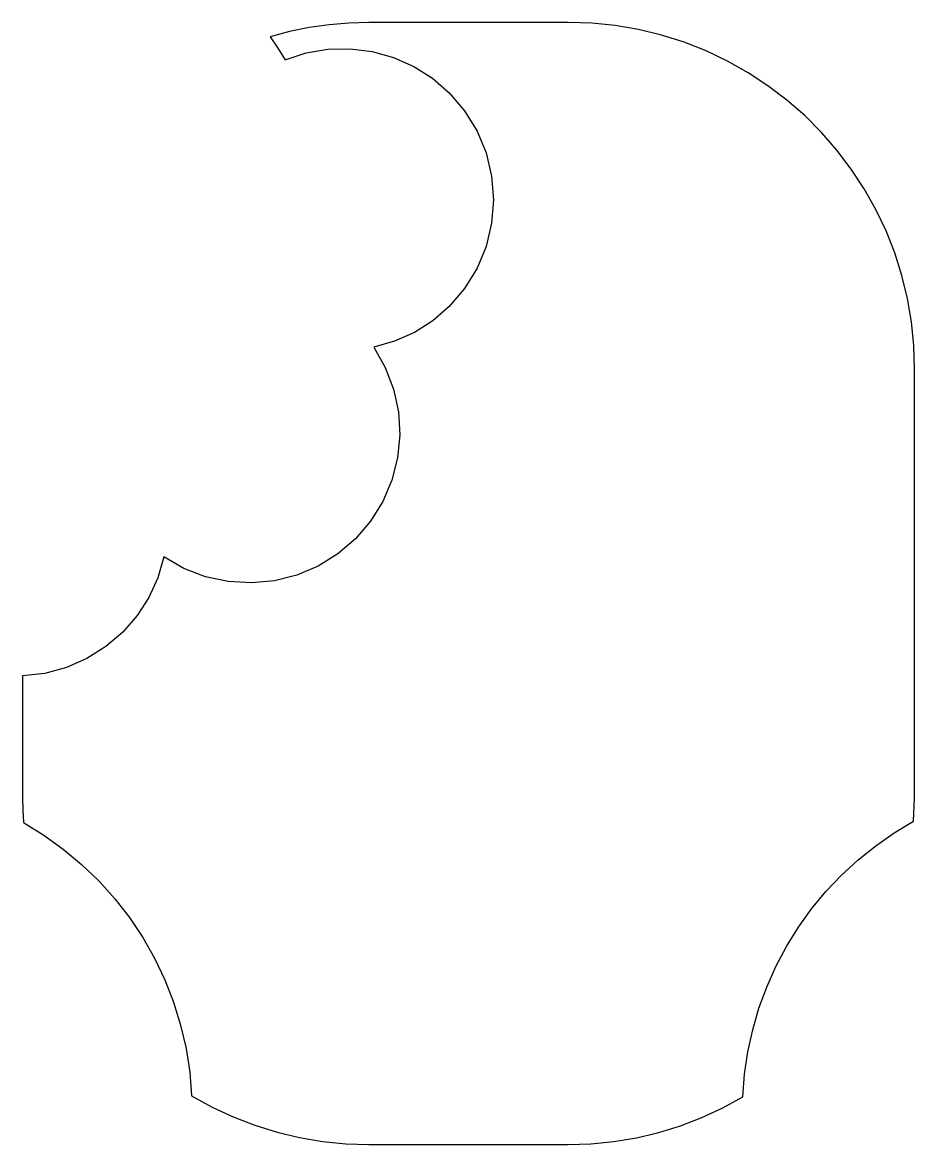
# Model space of a CAD drawing. Extents: x 66 to 149, y 10 to 115.
import ezdxf

# ---------------------------------------------------------------- set-up
doc = ezdxf.new("R2010")
doc.units = 0
doc.layers.get('0').update_dxf_attribs({"linetype": 'CONTINUOUS'})

msp = doc.modelspace()

# ---------------------------------------------------------------- linework, layer by layer
at = {"color": 7}
msp.add_lwpolyline([(98.197272, 114.76319), (96.332085, 114.709898), (94.472641, 114.549642), (92.625971, 114.282566), (90.797293, 113.909336), (88.993654, 113.431647), (89.708101, 112.372094), (90.373541, 111.279792), (92.337087, 111.92137), (94.374202, 112.268683), (96.438754, 112.313781), (98.488407, 112.056576), (100.478543, 111.502886), (102.366466, 110.664186), (104.111386, 109.557771), (105.675297, 108.20801), (107.112451, 106.528305), (108.269003, 104.644201), (109.114193, 102.601651), (109.628421, 100.451458), (109.800951, 98.246779), (109.628433, 96.042759), (109.114083, 93.892154), (108.269062, 91.850057), (107.112455, 89.965844), (105.675297, 88.286134), (104.142157, 86.965465), (102.435451, 85.877997), (100.591477, 85.046613), (98.646979, 84.487796), (99.715432, 82.613573), (100.484586, 80.598819), (100.935924, 78.489948), (101.059868, 76.336589), (100.854551, 74.189456), (100.324669, 72.098342), (99.481445, 70.112541), (98.344179, 68.280035), (96.940437, 66.643068), (95.300181, 65.237658), (93.464966, 64.100281), (91.476995, 63.257928), (89.383339, 62.729407), (87.233596, 62.526136), (85.077701, 62.652903), (82.96633, 63.107977), (80.950382, 63.881428), (79.076666, 64.954105), (78.512246, 63.01726), (77.676826, 61.180685), (76.588219, 59.48307), (75.268068, 57.958007), (73.680708, 56.59539), (71.909618, 55.483246), (69.994311, 54.645836), (67.975515, 54.100903), (65.897463, 53.86084), (65.897463, 51.965983), (65.897463, 50.071662), (65.897463, 48.177485), (65.897463, 46.282448), (65.897463, 44.387238), (65.897463, 42.492189), (65.922142, 41.346758), (65.986819, 40.202642), (67.885716, 39.034282), (69.696096, 37.732431), (71.408227, 36.304605), (73.014504, 34.757389), (74.505613, 33.099741), (75.873766, 31.340246), (77.112637, 29.486383), (78.214608, 27.548503), (79.173773, 25.535842), (79.984662, 23.45843), (80.642256, 21.328155), (81.143189, 19.156122), (81.48552, 16.952029), (81.667968, 14.730466), (83.566816, 13.684011), (85.532465, 12.767188), (87.554283, 11.985402), (89.625344, 11.341611), (91.735051, 10.83922), (93.873614, 10.48015), (96.030458, 10.265222), (98.197272, 10.19385), (100.258197, 10.19385), (102.320295, 10.19385), (104.381857, 10.19385), (106.444055, 10.19385), (108.505727, 10.19385), (110.567397, 10.19385), (112.628687, 10.19385), (114.689607, 10.19385), (116.750982, 10.19385), (118.886721, 10.264121), (121.013397, 10.475671), (123.120342, 10.828456), (125.199897, 11.321743), (127.24072, 11.952914), (129.235833, 12.719514), (131.175043, 13.617108), (133.050298, 14.641111), (133.212249, 16.739174), (133.516419, 18.821865), (133.962304, 20.879093), (134.547977, 22.900217), (135.270853, 24.876404), (136.127119, 26.798028), (137.112589, 28.656766), (138.222219, 30.444099), (139.451257, 32.153011), (140.793014, 33.774665), (142.241275, 35.301961), (143.789056, 36.727704), (145.429037, 38.045186), (147.155046, 39.24912), (148.958504, 40.333007), (149.050791, 42.492189), (149.050791, 44.712567), (149.050791, 46.933063), (149.050791, 49.153739), (149.050791, 51.374124), (149.050791, 53.594887), (149.050791, 55.816277), (149.050791, 58.036969), (149.050791, 60.257948), (149.050791, 62.478907), (149.050791, 64.69983), (149.050791, 66.920281), (149.050791, 69.14038), (149.050791, 71.360517), (149.050791, 73.580755), (149.050791, 75.802467), (149.050791, 78.023564), (149.050791, 80.2441), (149.050791, 82.464843), (148.977103, 84.669392), (148.755051, 86.864293), (148.384019, 89.039783), (147.864853, 91.184751), (147.199772, 93.288252), (146.391407, 95.341591), (145.444031, 97.334213), (144.362389, 99.256968), (143.15176, 101.101263), (141.818295, 102.858414), (140.368413, 104.5205), (138.807856, 106.080995), (137.145281, 107.531163), (135.388228, 108.864414), (133.543856, 110.074977), (131.620276, 111.156949), (129.627351, 112.104313), (127.573695, 112.912647), (125.469938, 113.577659), (123.325435, 114.096595), (121.150456, 114.467479), (118.956058, 114.689474), (116.750982, 114.76319), (114.690057, 114.76319), (112.627959, 114.76319), (110.566397, 114.76319), (108.504199, 114.76319), (106.442527, 114.76319), (104.380857, 114.76319), (102.319567, 114.76319), (100.258647, 114.76319), (98.197272, 114.76319)], close=True, dxfattribs=at)

doc.saveas('drawing.dxf')
